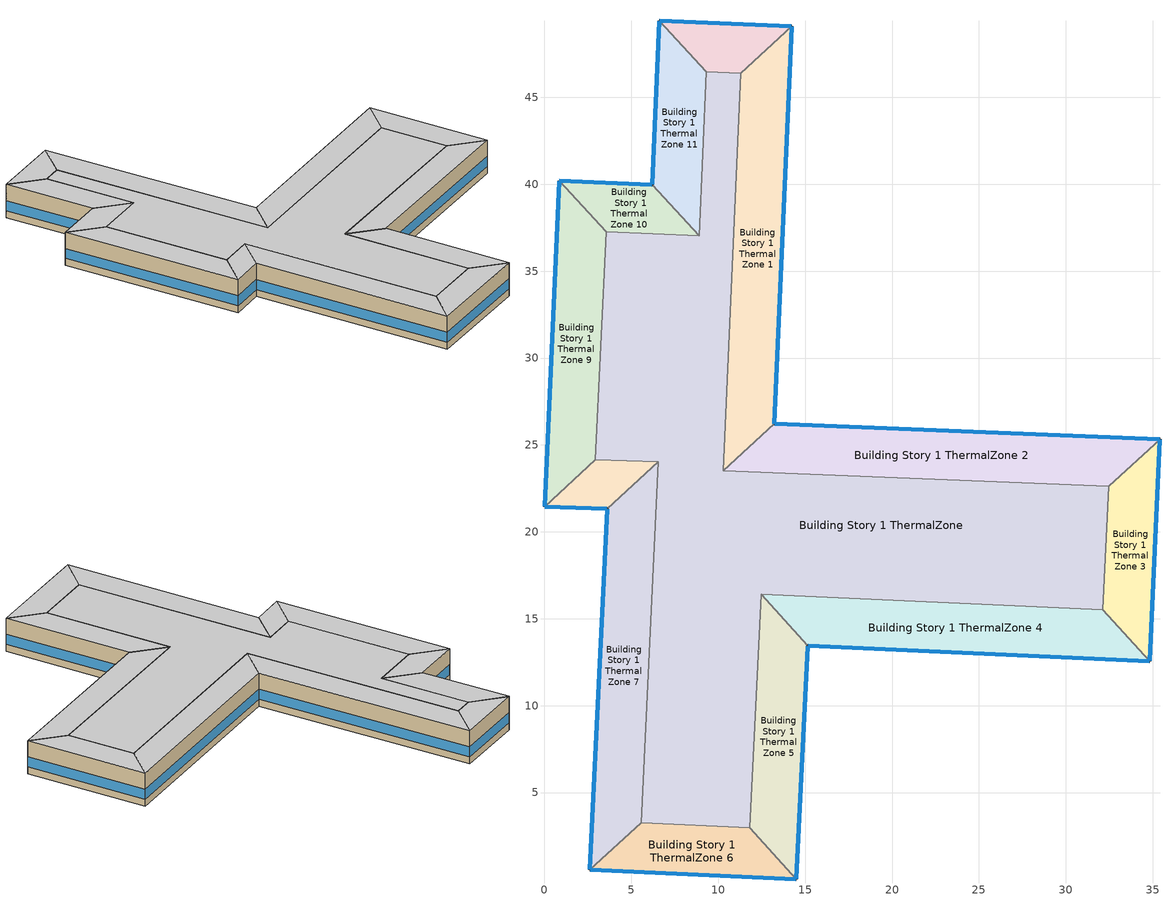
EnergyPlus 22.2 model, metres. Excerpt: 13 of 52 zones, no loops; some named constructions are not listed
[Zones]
Building Story 1 ThermalZone
 floor ground (Typical Insulated Carpeted 8in Slab Floor): 11.29,46.39 10.29,23.5 32.47,22.62 32.14,15.5 12.46,16.4 11.8,2.96 5.56,3.25 6.54,24.04 2.93,24.15 3.54,37.26 8.9,37.03 9.32,46.47 z0
 wall adiabatic (Typical Interior Wall): 3.54,37.26 2.93,24.15 6.54,24.04 5.56,3.25 11.8,2.96 12.46,16.4 32.14,15.5 32.47,22.62 10.29,23.5 11.29,46.39 9.32,46.47 8.9,37.03 3.54,37.26 z0:3.6
 ceiling adiabatic (Typical Interior Ceiling): 9.32,46.47 8.9,37.03 3.54,37.26 2.93,24.15 6.54,24.04 5.56,3.25 11.8,2.96 12.46,16.4 32.14,15.5 32.47,22.62 10.29,23.5 11.29,46.39 z3.6
Building Story 1 ThermalZone 1
 floor ground (Typical Insulated Carpeted 8in Slab Floor): 14.23,49.09 13.23,26.21 10.29,23.5 11.29,46.39 z0
 wall outside (Typical Insulated Steel Framed Exterior Wall R-12.99): 13.23,26.21 14.23,49.09 z0:3.6
 wall adiabatic (Typical Interior Wall): 14.23,49.09 11.29,46.39 10.29,23.5 13.23,26.21 z0:3.6
 window (U 0.55 SHGC 0.25): 13.23,26.24 14.23,49.06 z0.76:1.84
 ceiling adiabatic (Typical Interior Floor): 11.29,46.39 10.29,23.5 13.23,26.21 14.23,49.09 z3.6
Building Story 1 ThermalZone 10
 floor ground (Typical Insulated Carpeted 8in Slab Floor): 0.84,40.2 6.2,39.98 8.9,37.03 3.54,37.26 z0
 wall outside (Typical Insulated Steel Framed Exterior Wall R-12.99): 6.2,39.98 0.84,40.2 z0:3.6
 wall adiabatic (Typical Interior Wall): 0.84,40.2 3.54,37.26 8.9,37.03 6.2,39.98 z0:3.6
 window (U 0.55 SHGC 0.25): 6.17,39.98 0.86,40.2 z0.76:1.85
 ceiling adiabatic (Typical Interior Floor): 3.54,37.26 8.9,37.03 6.2,39.98 0.84,40.2 z3.6
Building Story 1 ThermalZone 11
 floor ground (Typical Insulated Carpeted 8in Slab Floor): 6.2,39.98 6.62,49.42 9.32,46.47 8.9,37.03 z0
 wall outside (Typical Insulated Steel Framed Exterior Wall R-12.99): 6.62,49.42 6.2,39.98 z0:3.6
 wall adiabatic (Typical Interior Wall): 6.2,39.98 8.9,37.03 9.32,46.47 6.62,49.42 z0:3.6
 window (U 0.55 SHGC 0.25): 6.61,49.4 6.2,40.01 z0.76:1.85
 ceiling adiabatic (Typical Interior Floor): 8.9,37.03 9.32,46.47 6.62,49.42 6.2,39.98 z3.6
Building Story 1 ThermalZone 12
 floor ground (Typical Insulated Carpeted 8in Slab Floor): 6.62,49.42 14.23,49.09 11.29,46.39 9.32,46.47 z0
 wall outside (Typical Insulated Steel Framed Exterior Wall R-12.99): 14.23,49.09 6.62,49.42 z0:3.6
 wall adiabatic (Typical Interior Wall): 6.62,49.42 9.32,46.47 11.29,46.39 14.23,49.09 z0:3.6
 window (U 0.55 SHGC 0.25): 14.21,49.09 6.64,49.42 z0.76:1.85
 ceiling adiabatic (Typical Interior Floor): 9.32,46.47 11.29,46.39 14.23,49.09 6.62,49.42 z3.6
Building Story 1 ThermalZone 2
 floor ground (Typical Insulated Carpeted 8in Slab Floor): 13.23,26.21 35.42,25.32 32.47,22.62 10.29,23.5 z0
 wall outside (Typical Insulated Steel Framed Exterior Wall R-12.99): 35.42,25.32 13.23,26.21 z0:3.6
 wall adiabatic (Typical Interior Wall): 13.23,26.21 10.29,23.5 32.47,22.62 35.42,25.32 z0:3.6
 window (U 0.55 SHGC 0.25): 35.39,25.32 13.26,26.21 z0.76:1.84
 ceiling adiabatic (Typical Interior Floor): 10.29,23.5 32.47,22.62 35.42,25.32 13.23,26.21 z3.6
Building Story 1 ThermalZone 3
 floor ground (Typical Insulated Carpeted 8in Slab Floor): 35.42,25.32 34.83,12.55 32.14,15.5 32.47,22.62 z0
 wall outside (Typical Insulated Steel Framed Exterior Wall R-12.99): 34.83,12.55 35.42,25.32 z0:3.6
 wall adiabatic (Typical Interior Wall): 35.42,25.32 32.47,22.62 32.14,15.5 34.83,12.55 z0:3.6
 window (U 0.55 SHGC 0.25): 34.83,12.58 35.42,25.3 z0.76:1.85
 ceiling adiabatic (Typical Interior Floor): 32.47,22.62 32.14,15.5 34.83,12.55 35.42,25.32 z3.6
Building Story 1 ThermalZone 4
 floor ground (Typical Insulated Carpeted 8in Slab Floor): 34.83,12.55 15.16,13.44 12.46,16.4 32.14,15.5 z0
 wall outside (Typical Insulated Steel Framed Exterior Wall R-12.99): 15.16,13.44 34.83,12.55 z0:3.6
 wall adiabatic (Typical Interior Wall): 34.83,12.55 32.14,15.5 12.46,16.4 15.16,13.44 z0:3.6
 window (U 0.55 SHGC 0.25): 15.18,13.44 34.81,12.55 z0.76:1.84
 ceiling adiabatic (Typical Interior Floor): 32.14,15.5 12.46,16.4 15.16,13.44 34.83,12.55 z3.6
Building Story 1 ThermalZone 5
 floor ground (Typical Insulated Carpeted 8in Slab Floor): 15.16,13.44 14.49,0 11.8,2.96 12.46,16.4 z0
 wall outside (Typical Insulated Steel Framed Exterior Wall R-12.99): 14.49,0 15.16,13.44 z0:3.6
 wall adiabatic (Typical Interior Wall): 15.16,13.44 12.46,16.4 11.8,2.96 14.49,0 z0:3.6
 window (U 0.55 SHGC 0.25): 14.49,0.03 15.15,13.41 z0.76:1.85
 ceiling adiabatic (Typical Interior Floor): 12.46,16.4 11.8,2.96 14.49,0 15.16,13.44 z3.6
Building Story 1 ThermalZone 6
 floor ground (Typical Insulated Carpeted 8in Slab Floor): 14.49,0 2.6,0.56 5.56,3.25 11.8,2.96 z0
 wall outside (Typical Insulated Steel Framed Exterior Wall R-12.99): 2.6,0.56 14.49,0 z0:3.6
 wall adiabatic (Typical Interior Wall): 14.49,0 11.8,2.96 5.56,3.25 2.6,0.56 z0:3.6
 window (U 0.55 SHGC 0.25): 2.62,0.55 14.46,0 z0.76:1.85
 ceiling adiabatic (Typical Interior Floor): 11.8,2.96 5.56,3.25 2.6,0.56 14.49,0 z3.6
Building Story 1 ThermalZone 7
 floor ground (Typical Insulated Carpeted 8in Slab Floor): 2.6,0.56 3.6,21.32 6.54,24.04 5.56,3.25 z0
 wall outside (Typical Insulated Steel Framed Exterior Wall R-12.99): 3.6,21.32 2.6,0.56 z0:3.6
 wall adiabatic (Typical Interior Wall): 2.6,0.56 5.56,3.25 6.54,24.04 3.6,21.32 z0:3.6
 window (U 0.55 SHGC 0.25): 3.6,21.3 2.6,0.58 z0.76:1.84
 ceiling adiabatic (Typical Interior Floor): 5.56,3.25 6.54,24.04 3.6,21.32 2.6,0.56 z3.6
Building Story 1 ThermalZone 8
 floor ground (Typical Insulated Carpeted 8in Slab Floor): 3.6,21.32 0,21.43 2.93,24.15 6.54,24.04 z0
 wall outside (Typical Insulated Steel Framed Exterior Wall R-12.99): 0,21.43 3.6,21.32 z0:3.6
 wall adiabatic (Typical Interior Wall): 3.6,21.32 6.54,24.04 2.93,24.15 0,21.43 z0:3.6
 window (U 0.55 SHGC 0.25): 0.03,21.43 3.58,21.32 z0.76:1.86
 ceiling adiabatic (Typical Interior Floor): 6.54,24.04 2.93,24.15 0,21.43 3.6,21.32 z3.6
Building Story 1 ThermalZone 9
 floor ground (Typical Insulated Carpeted 8in Slab Floor): 0,21.43 0.84,40.2 3.54,37.26 2.93,24.15 z0
 wall outside (Typical Insulated Steel Framed Exterior Wall R-12.99): 0.84,40.2 0,21.43 z0:3.6
 wall adiabatic (Typical Interior Wall): 0,21.43 2.93,24.15 3.54,37.26 0.84,40.2 z0:3.6
 window (U 0.55 SHGC 0.25): 0.84,40.18 0,21.46 z0.76:1.84
 ceiling adiabatic (Typical Interior Floor): 2.93,24.15 3.54,37.26 0.84,40.2 0,21.43 z3.6
[Material] Roughness=MediumSmooth; Thickness {m}=0.15; Conductivity {W/m-K}=0.12; Density {kg/m3}=540; Specific Heat {J/kg-K}=1210; Thermal Absorptance=0.9; Solar Absorptance=0.7; Visible Absorptance=0.7
Std Wood 6inch 1; Std Wood 6inch 2
[Construction]
InteriorFurnishings 1: Std Wood 6inch 1
InteriorFurnishings 2: Std Wood 6inch 2
[InternalMass]
Name | Construction | Zone or ZoneList | Space or SpaceList | Surface Area {m2}
Building Story 1 Space 6 SecondarySchool Office B  - Story Ground Mass | InteriorFurnishings 1 | Building Story 1 ThermalZone 6 | Building Story 1 Space 6 | 4.08829
Building Story 1 Space 1 SecondarySchool Office C  - Story Ground Mass | InteriorFurnishings 1 | Building Story 1 ThermalZone 1 | Building Story 1 Space 1 | 3.28259
Building Story 1 Space 2 SecondarySchool Office C  - Story Ground Mass | InteriorFurnishings 1 | Building Story 1 ThermalZone 2 | Building Story 1 Space 2 | 3.17763
Building Story 1 Space 4 SecondarySchool Office C  - Story Ground Mass | InteriorFurnishings 1 | Building Story 1 ThermalZone 4 | Building Story 1 Space 4 | 2.82877
Building Story 1 Space 5 SecondarySchool Office C  - Story Ground Mass | InteriorFurnishings 1 | Building Story 1 ThermalZone 5 | Building Story 1 Space 5 | 1.93364
Building Story 1 Space 8 SecondarySchool Office C  - Story Ground Mass | InteriorFurnishings 1 | Building Story 1 ThermalZone 8 | Building Story 1 Space 8 | 0.513478
Building Story 1 Space 9 SecondarySchool Office C  - Story Ground Mass | InteriorFurnishings 1 | Building Story 1 ThermalZone 9 | Building Story 1 Space 9 | 2.28229
Building Story 1 Space 10 SecondarySchool Office C  - Story Ground Mass | InteriorFurnishings 1 | Building Story 1 ThermalZone 10 | Building Story 1 Space 10 | 0.770655
Building Story 1 Space 11 SecondarySchool Office C  - Story Ground Mass | InteriorFurnishings 1 | Building Story 1 ThermalZone 11 | Building Story 1 Space 11 | 1.35629
Building Story 1 Space 12 SecondarySchool Office C  - Story Ground Mass | InteriorFurnishings 1 | Building Story 1 ThermalZone 12 | Building Story 1 Space 12 | 0.688514
Building Story 1 Space 7 SecondarySchool Office C  - Story Ground Mass | InteriorFurnishings 1 | Building Story 1 ThermalZone 7 | Building Story 1 Space 7 | 2.97164
Building Story 1 Space 3 SecondarySchool Office C  - Story Ground Mass | InteriorFurnishings 1 | Building Story 1 ThermalZone 3 | Building Story 1 Space 3 | 1.42603
Building Story 1 Space SecondarySchool Office C  - Story Ground Mass | InteriorFurnishings 1 | Building Story 1 ThermalZone | Building Story 1 Space | 19.4626
Building Story 1 Space 6 SecondarySchool Office C  - Story Ground Mass | InteriorFurnishings 1 | Building Story 1 ThermalZone 6 | Building Story 1 Space 6 | 1.30246
Building Story 1 Space 1 SecondarySchool Restroom A  - Story Ground Mass; Building Story 1 Space 1 SecondarySchool Restroom C  - Story Ground Mass | InteriorFurnishings 1 | Building Story 1 ThermalZone 1 | Building Story 1 Space 1 | 1.29369
Building Story 1 Space 2 SecondarySchool Restroom A  - Story Ground Mass; Building Story 1 Space 2 SecondarySchool Restroom C  - Story Ground Mass | InteriorFurnishings 1 | Building Story 1 ThermalZone 2 | Building Story 1 Space 2 | 1.25233
Building Story 1 Space 4 SecondarySchool Restroom A  - Story Ground Mass; Building Story 1 Space 4 SecondarySchool Restroom C  - Story Ground Mass | InteriorFurnishings 1 | Building Story 1 ThermalZone 4 | Building Story 1 Space 4 | 1.11484
Building Story 1 Space 5 SecondarySchool Restroom A  - Story Ground Mass; Building Story 1 Space 5 SecondarySchool Restroom C  - Story Ground Mass | InteriorFurnishings 1 | Building Story 1 ThermalZone 5 | Building Story 1 Space 5 | 0.762061
Building Story 1 Space 8 SecondarySchool Restroom A  - Story Ground Mass; Building Story 1 Space 8 SecondarySchool Restroom C  - Story Ground Mass | InteriorFurnishings 1 | Building Story 1 ThermalZone 8 | Building Story 1 Space 8 | 0.202365
Building Story 1 Space 9 SecondarySchool Restroom A  - Story Ground Mass; Building Story 1 Space 9 SecondarySchool Restroom C  - Story Ground Mass | InteriorFurnishings 1 | Building Story 1 ThermalZone 9 | Building Story 1 Space 9 | 0.899468
Building Story 1 Space 10 SecondarySchool Restroom A  - Story Ground Mass; Building Story 1 Space 10 SecondarySchool Restroom C  - Story Ground Mass | InteriorFurnishings 1 | Building Story 1 ThermalZone 10 | Building Story 1 Space 10 | 0.30372
Building Story 1 Space 11 SecondarySchool Restroom A  - Story Ground Mass; Building Story 1 Space 11 SecondarySchool Restroom C  - Story Ground Mass | InteriorFurnishings 1 | Building Story 1 ThermalZone 11 | Building Story 1 Space 11 | 0.534525
Building Story 1 Space 12 SecondarySchool Restroom A  - Story Ground Mass; Building Story 1 Space 12 SecondarySchool Restroom C  - Story Ground Mass | InteriorFurnishings 1 | Building Story 1 ThermalZone 12 | Building Story 1 Space 12 | 0.271348
Building Story 1 Space 7 SecondarySchool Restroom A  - Story Ground Mass; Building Story 1 Space 7 SecondarySchool Restroom C  - Story Ground Mass | InteriorFurnishings 1 | Building Story 1 ThermalZone 7 | Building Story 1 Space 7 | 1.17114
Building Story 1 Space 3 SecondarySchool Restroom A  - Story Ground Mass; Building Story 1 Space 3 SecondarySchool Restroom C  - Story Ground Mass | InteriorFurnishings 1 | Building Story 1 ThermalZone 3 | Building Story 1 Space 3 | 0.562008
Building Story 1 Space SecondarySchool Restroom A  - Story Ground Mass; Building Story 1 Space SecondarySchool Restroom C  - Story Ground Mass | InteriorFurnishings 1 | Building Story 1 ThermalZone | Building Story 1 Space | 7.67036
Building Story 1 Space 6 SecondarySchool Restroom A  - Story Ground Mass; Building Story 1 Space 6 SecondarySchool Restroom C  - Story Ground Mass | InteriorFurnishings 1 | Building Story 1 ThermalZone 6 | Building Story 1 Space 6 | 0.51331
Building Story 1 Space 1 SecondarySchool Restroom B  - Story Ground Mass | InteriorFurnishings 1 | Building Story 1 ThermalZone 1 | Building Story 1 Space 1 | 4.06075
Building Story 1 Space 2 SecondarySchool Restroom B  - Story Ground Mass | InteriorFurnishings 1 | Building Story 1 ThermalZone 2 | Building Story 1 Space 2 | 3.93091
Building Story 1 Space 4 SecondarySchool Restroom B  - Story Ground Mass | InteriorFurnishings 1 | Building Story 1 ThermalZone 4 | Building Story 1 Space 4 | 3.49935
Building Story 1 Space 5 SecondarySchool Restroom B  - Story Ground Mass | InteriorFurnishings 1 | Building Story 1 ThermalZone 5 | Building Story 1 Space 5 | 2.39203
Building Story 1 Space 8 SecondarySchool Restroom B  - Story Ground Mass | InteriorFurnishings 1 | Building Story 1 ThermalZone 8 | Building Story 1 Space 8 | 0.635203
Building Story 1 Space 9 SecondarySchool Restroom B  - Story Ground Mass | InteriorFurnishings 1 | Building Story 1 ThermalZone 9 | Building Story 1 Space 9 | 2.82333
Building Story 1 Space 10 SecondarySchool Restroom B  - Story Ground Mass | InteriorFurnishings 1 | Building Story 1 ThermalZone 10 | Building Story 1 Space 10 | 0.953345
Building Story 1 Space 11 SecondarySchool Restroom B  - Story Ground Mass | InteriorFurnishings 1 | Building Story 1 ThermalZone 11 | Building Story 1 Space 11 | 1.67782
Building Story 1 Space 12 SecondarySchool Restroom B  - Story Ground Mass | InteriorFurnishings 1 | Building Story 1 ThermalZone 12 | Building Story 1 Space 12 | 0.851732
Building Story 1 Space 7 SecondarySchool Restroom B  - Story Ground Mass | InteriorFurnishings 1 | Building Story 1 ThermalZone 7 | Building Story 1 Space 7 | 3.6761
Building Story 1 Space 3 SecondarySchool Restroom B  - Story Ground Mass | InteriorFurnishings 1 | Building Story 1 ThermalZone 3 | Building Story 1 Space 3 | 1.76408
Building Story 1 Space SecondarySchool Restroom B  - Story Ground Mass | InteriorFurnishings 1 | Building Story 1 ThermalZone | Building Story 1 Space | 24.0764
Building Story 1 Space 6 SecondarySchool Restroom B  - Story Ground Mass | InteriorFurnishings 1 | Building Story 1 ThermalZone 6 | Building Story 1 Space 6 | 1.61122
Building Story 1 Space Mass | InteriorFurnishings 2 | Building Story 1 ThermalZone | Building Story 1 Space | 767.468
Building Story 1 Space 1 Mass | InteriorFurnishings 2 | Building Story 1 ThermalZone 1 | Building Story 1 Space 1 | 129.442
Building Story 1 Space 10 Mass | InteriorFurnishings 2 | Building Story 1 ThermalZone 10 | Building Story 1 Space 10 | 30.3891
Building Story 1 Space 11 Mass | InteriorFurnishings 2 | Building Story 1 ThermalZone 11 | Building Story 1 Space 11 | 53.4826
Building Story 1 Space 12 Mass | InteriorFurnishings 2 | Building Story 1 ThermalZone 12 | Building Story 1 Space 12 | 27.1501
Building Story 1 Space 2 Mass | InteriorFurnishings 2 | Building Story 1 ThermalZone 2 | Building Story 1 Space 2 | 125.303
Building Story 1 Space 3 Mass | InteriorFurnishings 2 | Building Story 1 ThermalZone 3 | Building Story 1 Space 3 | 56.2325
Building Story 1 Space 4 Mass | InteriorFurnishings 2 | Building Story 1 ThermalZone 4 | Building Story 1 Space 4 | 111.546
Building Story 1 Space 5 Mass | InteriorFurnishings 2 | Building Story 1 ThermalZone 5 | Building Story 1 Space 5 | 76.249
Building Story 1 Space 6 Mass | InteriorFurnishings 2 | Building Story 1 ThermalZone 6 | Building Story 1 Space 6 | 51.3599
Building Story 1 Space 7 Mass | InteriorFurnishings 2 | Building Story 1 ThermalZone 7 | Building Story 1 Space 7 | 117.18
Building Story 1 Space 8 Mass | InteriorFurnishings 2 | Building Story 1 ThermalZone 8 | Building Story 1 Space 8 | 20.2479
Building Story 1 Space 9 Mass | InteriorFurnishings 2 | Building Story 1 ThermalZone 9 | Building Story 1 Space 9 | 89.9974
[Daylighting:Controls] Lighting Control Type=Stepped; Minimum Input Power Fraction for Continuous or ContinuousOff Dimming Control=0.3; Minimum Light Output Fraction for Continuous or ContinuousOff Dimming Control=0.2; Number of Stepped Control Steps=3; Probability Lighting will be Reset When Needed in Manual Stepped Control=1; Glare Calculation Azimuth Angle of View Direction Clockwise from Zone y-Axis {deg}=-0; Maximum Allowable Discomfort Glare Index=22; Illuminance Setpoint at Reference Point 1 {lux}=538
Name | Zone or Space | Glare Calculation Daylighting Reference Point | Daylighting Reference Point Name 1 | Fraction of Lights Controlled by Reference Point 1 | Daylighting Reference Point Name 2 | Fraction of Lights Controlled by Reference Point 2 | Illuminance Setpoint at Reference Point 2 {lux}
Building Story 1 ThermalZone 1 DaylightingControls | Building Story 1 ThermalZone 1 | Building Story 1 Space 1 Daylt Sensor 1 | Building Story 1 Space 1 Daylt Sensor 1 | 0.646 | Building Story 1 Space 1 Daylt Sensor 2 | 0.325 | 538
Building Story 1 ThermalZone 11 DaylightingControls | Building Story 1 ThermalZone 11 | Building Story 1 Space 11 Daylt Sensor 1 | Building Story 1 Space 11 Daylt Sensor 1 | 0.636
Building Story 1 ThermalZone 2 DaylightingControls | Building Story 1 ThermalZone 2 | Building Story 1 Space 2 Daylt Sensor 1 | Building Story 1 Space 2 Daylt Sensor 1 | 0.646 | Building Story 1 Space 2 Daylt Sensor 2 | 0.324 | 538
Building Story 1 ThermalZone 3 DaylightingControls | Building Story 1 ThermalZone 3 | Building Story 1 Space 3 Daylt Sensor 1 | Building Story 1 Space 3 Daylt Sensor 1 | 0.718
Building Story 1 ThermalZone 4 DaylightingControls | Building Story 1 ThermalZone 4 | Building Story 1 Space 4 Daylt Sensor 1 | Building Story 1 Space 4 Daylt Sensor 1 | 0.643 | Building Story 1 Space 4 Daylt Sensor 2 | 0.323 | 538
Building Story 1 ThermalZone 5 DaylightingControls | Building Story 1 ThermalZone 5 | Building Story 1 Space 5 Daylt Sensor 1 | Building Story 1 Space 5 Daylt Sensor 1 | 0.64 | Building Story 1 Space 5 Daylt Sensor 2 | 0.311 | 538
Building Story 1 ThermalZone 6 DaylightingControls | Building Story 1 ThermalZone 6 | Building Story 1 Space 6 Daylt Sensor 1 | Building Story 1 Space 6 Daylt Sensor 1 | 0.723
Building Story 1 ThermalZone 7 DaylightingControls | Building Story 1 ThermalZone 7 | Building Story 1 Space 7 Daylt Sensor 1 | Building Story 1 Space 7 Daylt Sensor 1 | 0.647 | Building Story 1 Space 7 Daylt Sensor 2 | 0.321 | 538
Building Story 1 ThermalZone 9 DaylightingControls | Building Story 1 ThermalZone 9 | Building Story 1 Space 9 Daylt Sensor 1 | Building Story 1 Space 9 Daylt Sensor 1 | 0.694 | Building Story 1 Space 9 Daylt Sensor 2 | 0.305 | 538
